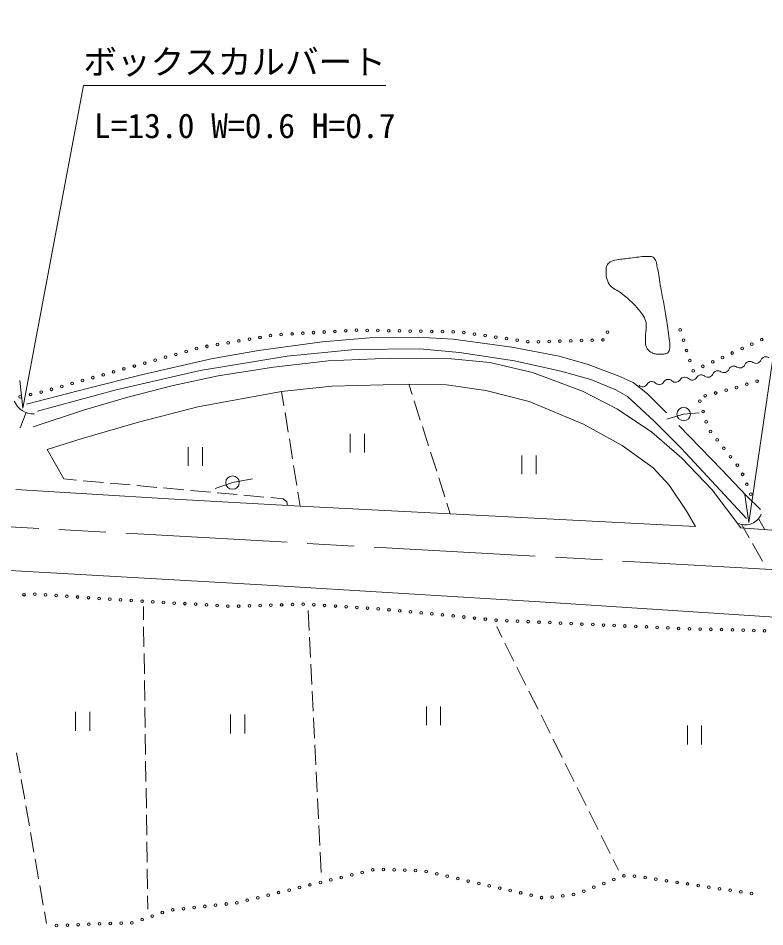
# Model space of a CAD drawing. Units: millimetres, scale not verified. Extents: x 40000 to 680000, y 20000 to 380000.
# Drawn here: x 400145 to 455694, y 247455 to 315000 of the extents above; entities that cross this region are included whole.
import ezdxf
from ezdxf.enums import TextEntityAlignment as Align

# ---------------------------------------------------------------- set-up
doc = ezdxf.new("R2010")
doc.units = ezdxf.units.MM
doc.header["$LTSCALE"] = 1000
doc.linetypes.add('CHAIN', pattern=[18.5, 12, -1.5, 3.5, -1.5])
for name, color, linetype, lineweight in [('M-BMK', 2, 'CHAIN', 13), ('M-STR-HTXT', 7, 'Continuous', 13), ('M-WORK', 1, 'Continuous', 13)]:
    doc.layers.add(name, color=color, linetype=linetype, lineweight=lineweight)
doc.styles.add('ＭＳ ゴシック', font='')
doc.styles.get('ＭＳ ゴシック').set_extended_font_data('MS Gothic')

msp = doc.modelspace()

# ---------------------------------------------------------------- linework, layer by layer
at = {"layer": 'M-BMK'}
msp.add_line((297337, 282903), (469934, 273256), dxfattribs=at)
at = {"layer": 'M-STR-HTXT'}
for p, q in [((400500, 286000), (400279, 288076)), ((454500, 277500), (454197, 279566))]:
    msp.add_line(p, q, dxfattribs=at)
for points in [[(454500, 277500), (460000, 315000), (482500, 315000)], [(400500, 286000), (405000, 310000), (427500, 310000)]]:
    msp.add_lwpolyline(points, dxfattribs=at)
at = {"layer": 'M-WORK'}
for p, q in [((422753, 290932), (426288, 291234)), ((426288, 291234), (429911, 291287)), ((429911, 291287), (432504, 291145)), ((432504, 291145), (436873, 290541)), ((418029, 290292), (422753, 290932)), ((436873, 290541), (440390, 289884)), ((420160, 289875), (413687, 288809)), ((414512, 289688), (418029, 290292)), ((425195, 290381), (420160, 289875)), ((430017, 290408), (425195, 290381)), ((432975, 290141), (430017, 290408)), ((437077, 289529), (432975, 290141)), ((440390, 289884), (442539, 289262)), ((409309, 288481), (414512, 289688)), ((419137, 289064), (423213, 289517)), ((423213, 289517), (427875, 289730)), ((427875, 289730), (432377, 289677)), ((432377, 289677), (435228, 289411)), ((435228, 289411), (438398, 288665)), ((440514, 288756), (437077, 289529)), ((442539, 289262), (444794, 288410)), ((405366, 287504), (409309, 288481)), ((413687, 288809), (407426, 287371)), ((411677, 287706), (415034, 288425)), ((415034, 288425), (419137, 289064)), ((438398, 288665), (442128, 287279)), ((442752, 288143), (440514, 288756)), ((429206, 287805), (423478, 287645)), ((432003, 287752), (429206, 287805)), ((429206, 287805), (429454, 287030)), ((434933, 287325), (432003, 287752)), ((444617, 287371), (442752, 288143)), ((444794, 288410), (445895, 287912)), ((445895, 287912), (446961, 287078)), ((400766, 286296), (405366, 287504)), ((407426, 287371), (401592, 285799)), ((408294, 286827), (411677, 287706)), ((419748, 287246), (413514, 286100)), ((423478, 287645), (419748, 287246)), ((419748, 287246), (419920, 286191)), ((438157, 286500), (434933, 287325)), ((442128, 287279), (444739, 285947)), ((445469, 286865), (444617, 287371)), ((446961, 287078), (448382, 285675)), ((405071, 285894), (408294, 286827)), ((429606, 286554), (430064, 285126)), ((442206, 284821), (438157, 286500)), ((447467, 285053), (445469, 286865)), ((401261, 284615), (405071, 285894)), ((413514, 286100), (409092, 284981)), ((444739, 285947), (447296, 284216)), ((400737, 285681), (400282, 284553)), ((420000, 285697), (420240, 284217)), ((449492, 283002), (447467, 285053)), ((448393, 285194), (449654, 285567)), ((449654, 285567), (450809, 285674)), ((409092, 284981), (404909, 283756)), ((430217, 284650), (430675, 283221)), ((445084, 283223), (442206, 284821)), ((449305, 284733), (452502, 281430)), ((404909, 283756), (402298, 282930)), ((420321, 283723), (420561, 282243)), ((424853, 284111), (424853, 282711)), ((425903, 282711), (425903, 284111)), ((447296, 284216), (449507, 282298)), ((412804, 283122), (412804, 281722)), ((413854, 281722), (413854, 283122)), ((447375, 281571), (445084, 283223)), ((402298, 282930), (403551, 280745)), ((430827, 282745), (431285, 281317)), ((437620, 282492), (437620, 281092)), ((438670, 281092), (438670, 282492)), ((451730, 280604), (449492, 283002)), ((420641, 281749), (420882, 280269)), ((449507, 282298), (451772, 279927)), ((448573, 280292), (447375, 281571)), ((452502, 281430), (454314, 279512)), ((403551, 280745), (404490, 280661)), ((404988, 280616), (406482, 280481)), ((406980, 280436), (408474, 280302)), ((414795, 280034), (416091, 280478)), ((416091, 280478), (417583, 280762)), ((431437, 280840), (431895, 279412)), ((454340, 277807), (451730, 280604)), ((399981, 279973), (411330, 279280)), ((408972, 280257), (410466, 280122)), ((410964, 280078), (412458, 279943)), ((412956, 279898), (414450, 279764)), ((414948, 279719), (416442, 279584)), ((420962, 279775), (421133, 278721)), ((449852, 278401), (448573, 280292)), ((451772, 279927), (453904, 277105)), ((411330, 279280), (421133, 278721)), ((416940, 279540), (418434, 279405)), ((418932, 279360), (419872, 279276)), ((419872, 279276), (420144, 279051)), ((420144, 279051), (420189, 278774)), ((454314, 279512), (455379, 278473)), ((421133, 278721), (432296, 278161)), ((432048, 278936), (432296, 278161)), ((450545, 277202), (449852, 278401)), ((432296, 278161), (450545, 277202)), ((455221, 277796), (455665, 277015)), ((453904, 277105), (477974, 275276)), ((453951, 277375), (454520, 276376)), ((454767, 275942), (455509, 274638)), ((382635, 274891), (418280, 272879)), ((418280, 272879), (439353, 271587)), ((439353, 271587), (473133, 269363)), ((409458, 271270), (409473, 270267)), ((421721, 270975), (421795, 269475)), ((409480, 269767), (409502, 268268)), ((435747, 269776), (436136, 268999)), ((421819, 268975), (421893, 267477)), ((436360, 268552), (437030, 267210)), ((409510, 267768), (409532, 266268)), ((421918, 266978), (421991, 265480)), ((437254, 266763), (437925, 265421)), ((409539, 265768), (409562, 264268)), ((422016, 264980), (422090, 263482)), ((438148, 264974), (438819, 263632)), ((404420, 263431), (404420, 262031)), ((405470, 262031), (405470, 263431)), ((409569, 263768), (409592, 262268)), ((430517, 263836), (430517, 262436)), ((431567, 262436), (431567, 263836)), ((415951, 263229), (415951, 261829)), ((417001, 261829), (417001, 263229)), ((422114, 262983), (422188, 261484)), ((439043, 263185), (439714, 261843)), ((449938, 262420), (449938, 261020)), ((450988, 261020), (450988, 262420)), ((409599, 261768), (409621, 260268)), ((422213, 260985), (422286, 259487)), ((439937, 261396), (440608, 260054)), ((400034, 260382), (400292, 258905)), ((409629, 259768), (409651, 258269)), ((440832, 259607), (441502, 258266)), ((422311, 258988), (422385, 257489)), ((400378, 258412), (400635, 256934)), ((409658, 257769), (409681, 256269)), ((441726, 257818), (442397, 256477)), ((422409, 256990), (422483, 255492)), ((400721, 256442), (400978, 254964)), ((442621, 256030), (443291, 254688)), ((409688, 255769), (409710, 254269)), ((422508, 254992), (422581, 253494)), ((401064, 254471), (401321, 252994)), ((443515, 254241), (444186, 252899)), ((409718, 253769), (409740, 252269)), ((422606, 252995), (422680, 251494)), ((401407, 252501), (401665, 251023)), ((444409, 252452), (444798, 251674)), ((409748, 251769), (409770, 250270)), ((401750, 250531), (402008, 249053)), ((409777, 249770), (409792, 248767)), ((402094, 248560), (402245, 247693))]:
    msp.add_line(p, q, dxfattribs=at)
for centre, radius in [((423713, 291719), 100), ((424511, 291768), 100), ((425310, 291800), 100), ((426110, 291788), 100), ((426910, 291775), 100), ((427710, 291763), 100), ((428510, 291751), 100), ((429310, 291739), 100), ((430110, 291727), 100), ((430910, 291714), 100), ((431710, 291702), 100), ((449394, 291832), 100), ((417347, 291137), 100), ((418136, 291269), 100), ((418925, 291402), 100), ((419720, 291477), 100), ((420519, 291525), 100), ((421317, 291574), 100), ((422116, 291622), 100), ((422914, 291671), 100), ((432510, 291690), 100), ((433306, 291633), 100), ((434098, 291519), 100), ((434890, 291405), 100), ((435681, 291291), 100), ((436473, 291178), 100), ((437265, 291064), 100), ((442054, 291032), 100), ((442853, 291055), 100), ((443653, 291078), 100), ((443982, 291656), 100), ((449635, 291069), 100), ((455459, 291103), 100), ((413409, 290443), 100), ((414191, 290607), 100), ((414980, 290739), 100), ((415769, 290872), 100), ((416558, 291004), 100), ((438057, 290950), 100), ((438855, 290942), 100), ((439655, 290964), 100), ((440454, 290987), 100), ((441254, 291010), 100), ((454002, 290442), 100), ((454730, 290772), 100), ((411099, 289793), 100), ((411869, 290010), 100), ((412639, 290226), 100), ((449875, 290306), 100), ((452545, 289780), 100), ((453273, 290111), 100), ((408788, 289143), 100), ((409559, 289360), 100), ((410329, 289576), 100), ((450115, 289543), 100), ((451088, 289119), 100), ((451816, 289450), 100), ((406478, 288493), 100), ((407248, 288710), 100), ((408018, 288927), 100), ((450359, 288789), 100), ((404168, 287844), 100), ((404938, 288060), 100), ((405708, 288277), 100), ((454346, 287784), 100), ((455112, 288014), 100), ((401074, 287030), 100), ((401853, 287210), 100), ((402627, 287410), 100), ((403398, 287627), 100), ((452035, 287138), 100), ((452809, 287341), 100), ((453580, 287554), 100), ((400294, 286851), 100), ((450860, 286525), 100), ((451261, 286936), 100), ((449654, 285567), 500), ((451095, 285761), 100), ((451330, 284996), 100), ((451648, 284275), 100), ((452148, 283651), 100), ((452648, 283026), 100), ((453147, 282401), 100), ((453647, 281776), 100), ((454044, 281092), 100), ((416091, 280478), 500), ((454344, 280350), 100), ((454645, 279609), 100), ((400580, 272145), 100), ((401378, 272182), 100), ((402176, 272130), 100), ((402974, 272077), 100), ((403772, 272025), 100), ((404571, 271972), 100), ((405369, 271920), 100), ((406167, 271867), 100), ((406966, 271815), 100), ((407764, 271762), 100), ((408562, 271710), 100), ((409360, 271658), 100), ((410159, 271610), 100), ((410958, 271566), 100), ((411757, 271522), 100), ((412555, 271478), 100), ((413354, 271434), 100), ((414153, 271389), 100), ((414952, 271345), 100), ((415750, 271301), 100), ((416550, 271286), 100), ((417349, 271310), 100), ((418149, 271334), 100), ((418949, 271358), 100), ((419748, 271381), 100), ((420548, 271405), 100), ((421347, 271429), 100), ((422146, 271400), 100), ((422945, 271350), 100), ((423743, 271301), 100), ((424542, 271251), 100), ((425340, 271202), 100), ((426139, 271152), 100), ((426936, 271095), 100), ((427733, 271019), 100), ((428529, 270943), 100), ((429326, 270867), 100), ((430122, 270791), 100), ((430918, 270714), 100), ((431715, 270638), 100), ((432511, 270562), 100), ((433307, 270486), 100), ((434104, 270410), 100), ((434900, 270333), 100), ((435696, 270257), 100), ((436495, 270211), 100), ((437294, 270175), 100), ((438093, 270139), 100), ((438893, 270103), 100), ((439692, 270068), 100), ((440491, 270032), 100), ((441290, 269996), 100), ((442089, 269960), 100), ((442889, 269924), 100), ((443688, 269889), 100), ((444487, 269853), 100), ((445286, 269817), 100), ((446085, 269781), 100), ((446885, 269745), 100), ((447684, 269710), 100), ((448483, 269674), 100), ((449282, 269638), 100), ((450082, 269615), 100), ((450881, 269592), 100), ((451681, 269569), 100), ((452481, 269546), 100), ((453280, 269523), 100), ((454080, 269500), 100), ((454880, 269477), 100), ((455679, 269454), 100), ((424965, 251314), 100), ((425743, 251499), 100), ((426521, 251683), 100), ((427315, 251718), 100), ((428114, 251691), 100), ((428914, 251664), 100), ((429713, 251637), 100), ((430507, 251567), 100), ((431288, 251390), 100), ((432068, 251214), 100), ((445214, 251250), 100), ((445995, 251228), 100), ((421853, 250567), 100), ((422630, 250756), 100), ((423408, 250945), 100), ((424186, 251130), 100), ((432848, 251037), 100), ((433628, 250860), 100), ((434409, 250683), 100), ((435189, 250506), 100), ((443718, 250681), 100), ((444466, 250965), 100), ((446786, 251111), 100), ((447577, 250993), 100), ((448369, 250876), 100), ((449160, 250758), 100), ((449951, 250641), 100), ((450743, 250523), 100), ((419522, 249997), 100), ((420299, 250187), 100), ((421076, 250377), 100), ((435969, 250329), 100), ((436749, 250152), 100), ((437529, 249976), 100), ((441467, 249860), 100), ((442223, 250111), 100), ((442971, 250396), 100), ((451534, 250406), 100), ((452325, 250288), 100), ((453116, 250171), 100), ((453908, 250053), 100), ((454699, 249936), 100), ((415618, 249152), 100), ((416413, 249239), 100), ((417190, 249428), 100), ((417967, 249618), 100), ((418745, 249808), 100), ((438310, 249799), 100), ((439090, 249622), 100), ((439880, 249657), 100), ((440674, 249759), 100), ((410870, 248526), 100), ((411641, 248717), 100), ((412437, 248804), 100), ((413232, 248891), 100), ((414027, 248978), 100), ((414822, 249065), 100), ((409363, 247990), 100), ((410116, 248258), 100), ((403006, 247555), 100), ((403805, 247584), 100), ((404605, 247613), 100), ((405404, 247642), 100), ((406204, 247671), 100), ((407003, 247699), 100), ((407803, 247728), 100), ((408602, 247757), 100)]:
    msp.add_circle(centre, radius, dxfattribs=at)
for centre, radius, start, end in [((455774, 289438), 396, 54.60957, 157.78789), ((453390, 288745), 396, 54.60957, 157.78789), ((453849, 289391), 396, 234.60957, 337.78789), ((454582, 289092), 396, 54.60957, 157.78789), ((455041, 289737), 396, 234.60957, 337.78789), ((450961, 288093), 394, 45.9768, 149.49795), ((451464, 288698), 396, 234.60957, 337.78789), ((452198, 288399), 396, 54.60957, 157.78789), ((452656, 289045), 396, 234.60957, 337.78789), ((446607, 287993), 394, 225.9768, 329.49795), ((447285, 287593), 394, 45.9768, 149.49795), ((447832, 288159), 394, 225.9768, 329.49795), ((448510, 287760), 394, 45.9768, 149.49795), ((449058, 288326), 394, 225.9768, 329.49795), ((449736, 287926), 394, 45.9768, 149.49795), ((450283, 288492), 394, 225.9768, 329.49795), ((401297, 287142), 1564, 202.72491, 271.80464), ((454252, 278593), 1254, 247.20007, 338.30188)]:
    msp.add_arc(centre, radius, start, end, dxfattribs=at)
msp.add_open_spline([(445693, 297165), (446154, 297220), (446412, 297288), (446877, 297284), (447072, 297282), (447202, 297318), (447374, 297225), (447469, 297173), (447501, 297107), (447552, 297011), (447632, 296858), (447632, 296754), (447670, 296585), (447793, 296045), (447822, 295734), (447919, 295188), (448091, 294212), (448200, 293668), (448357, 292690), (448453, 292090), (448513, 291754), (448582, 291150), (448606, 290936), (448628, 290816), (448627, 290601), (448626, 290516), (448624, 290468), (448606, 290385), (448588, 290304), (448589, 290249), (448537, 290185), (448477, 290110), (448417, 290090), (448327, 290059), (448215, 290020), (448145, 290028), (448027, 290022), (447869, 290013), (447778, 290005), (447622, 290027), (447497, 290044), (447423, 290054), (447311, 290111), (447168, 290184), (447094, 290247), (446990, 290369), (446923, 290448), (446889, 290501), (446858, 290601), (446782, 290852), (446809, 291009), (446808, 291271), (446807, 291590), (446873, 291766), (446864, 292085), (446858, 292280), (446865, 292397), (446801, 292582), (446722, 292806), (446624, 292910), (446485, 293103), (446284, 293382), (446158, 293530), (445917, 293774), (445581, 294112), (445369, 294279), (444993, 294571), (444690, 294806), (444440, 294843), (444188, 295131), (444058, 295280), (444018, 295393), (443959, 295581), (443892, 295792), (443882, 295921), (443880, 296142), (443879, 296316), (443864, 296425), (443935, 296584), (443998, 296726), (444065, 296800), (444196, 296884), (444361, 296990), (444486, 296985), (444677, 297026), (445069, 297110), (445295, 297118), (445693, 297165)], degree=3, knots=[0, 0, 0, 0, 1, 1, 1, 2, 2, 2, 3, 3, 3, 4, 4, 4, 5, 5, 5, 6, 6, 6, 7, 7, 7, 8, 8, 8, 9, 9, 9, 10, 10, 10, 11, 11, 11, 12, 12, 12, 13, 13, 13, 14, 14, 14, 15, 15, 15, 16, 16, 16, 17, 17, 17, 18, 18, 18, 19, 19, 19, 20, 20, 20, 21, 21, 21, 22, 22, 22, 23, 23, 23, 24, 24, 24, 25, 25, 25, 26, 26, 26, 27, 27, 27, 28, 28, 28, 29, 29, 29, 29], dxfattribs=at)

# ---------------------------------------------------------------- texts
at = {"layer": 'M-STR-HTXT', "style": 'ＭＳ ゴシック'}
for s, p in [('ボックスカルバート', (416250, 311750)), ('L=13.0 W=0.6 H=0.7', (417000, 307000))]:
    msp.add_text(s, height=1833, dxfattribs=at).set_placement(p, align=Align.MIDDLE_CENTER)

doc.saveas('drawing.dxf')
